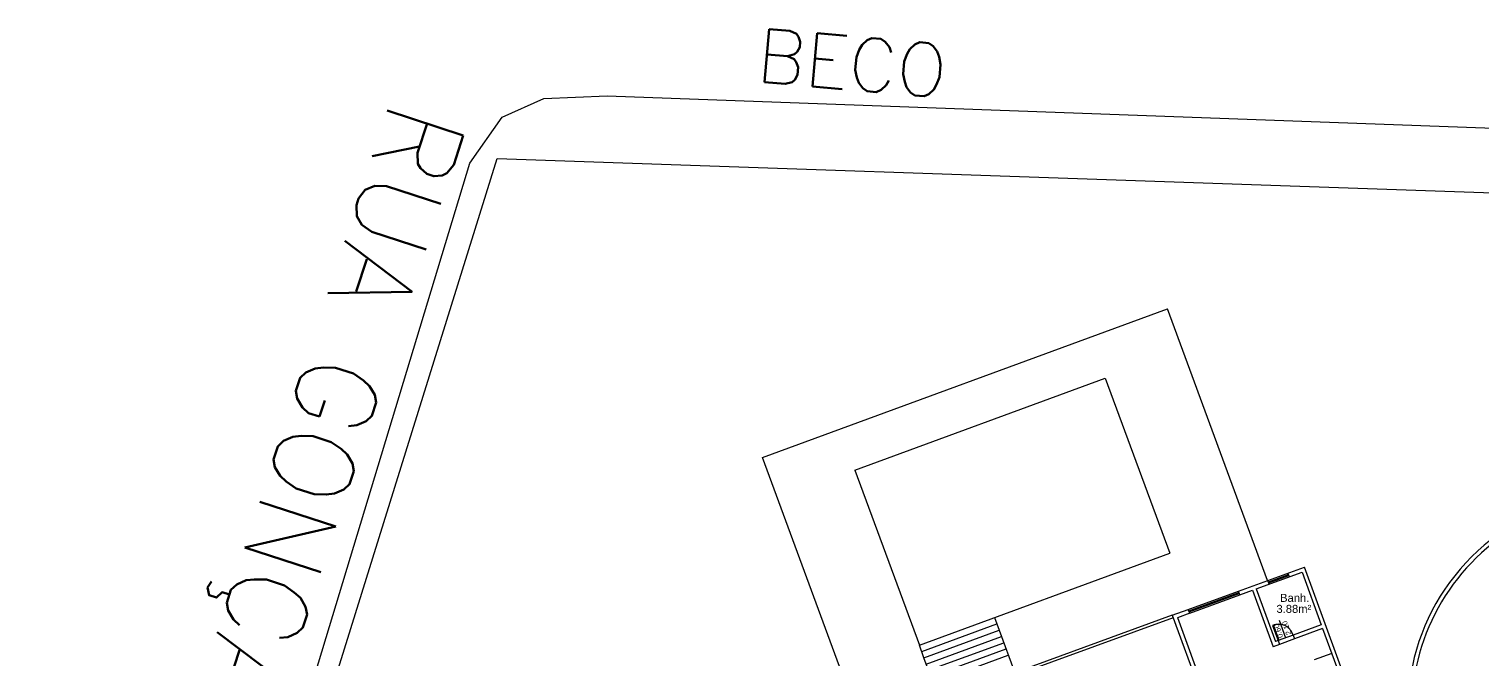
# Model space of a CAD drawing. Header units: millimetres. Extents: x -210 to 1173, y -437 to 320.
# Drawn here: x 462.8 to 517.3, y 98 to 121.6 of the extents above; entities that cross this region are included whole.
import ezdxf
from ezdxf.enums import TextEntityAlignment as Align

# ---------------------------------------------------------------- set-up
doc = ezdxf.new("R2010")
doc.units = ezdxf.units.MM
doc.header["$LTSCALE"] = 0.3
doc.linetypes.add('DASHED2', pattern=[9.525, 6.35, -3.175])
for name, color, linetype in [('330', 254, 'Continuous'), ('500', 254, 'Continuous'), ('551', 255, 'Continuous'), ('CORTE', 6, 'Continuous'), ('COTAS', 1, 'Continuous'), ('ESQUADRIAS', 3, 'Continuous'), ('PISO', 1, 'Continuous'), ('PROJEÇÃO', 1, 'DASHED2'), ('TEXTOS', 2, 'Continuous'), ('VISTA', 2, 'Continuous')]:
    doc.layers.add(name, color=color, linetype=linetype)
doc.styles.add('2MM 1_100', font='ARIAL.TTF', dxfattribs={"height": 0.2})
doc.styles.add('3MM 1_100', font='ARIAL.TTF', dxfattribs={"height": 0.3})
doc.styles.add('ROMANS', font='romans.shx')

msp = doc.modelspace()

# ---------------------------------------------------------------- linework, layer by layer
at = {"layer": '330'}
msp.add_polyline3d([(480.339, 116.774, 0), (565.16, 113.857, 0), (569.728, 108.66, 0), (569.354, 60.352, 0), (567.967, 57.832, 0), (565.674, 56.775, 0), (517.757, 60.812, 0), (467.296, 64.726, 0), (464.967, 65.161, 0), (464.654, 66.353, 0)], close=True, dxfattribs=at)
at = {"layer": '500'}
msp.add_polyline3d([(484.46, 119.131, 0), (565.674, 116.167, 0), (567.741, 115.275, 0), (570.061, 113.536, 0), (571.41, 109.995, 0), (571.837, 56.224, 0), (571.01, 55.021, 0), (568.676, 54.719, 0), (466.308, 62.909, 0), (463.899, 64.222, 0), (464.043, 66.128, 0), (479.321, 116.608, 0), (480.53, 118.329, 0), (482.084, 119.027, 0)], close=True, dxfattribs=at)
at = {"layer": 'CORTE'}
for p, q in [((508.121, 100.551), (510.597, 101.454)), ((512.201, 97.065), (510.597, 101.454)), ((508.794, 100.634), (510.507, 101.262)), ((510.507, 101.262), (511.227, 99.29)), ((508.177, 100.409), (508.125, 100.55)), ((508.177, 100.409), (508.653, 100.584)), ((508.653, 100.583), (509.427, 98.47)), ((508.794, 100.634), (509.516, 98.663)), ((505.645, 99.647), (506.246, 99.865)), ((506.298, 99.724), (505.838, 99.556)), ((506.298, 99.724), (506.246, 99.865)), ((505.645, 99.647), (506.673, 96.829)), ((505.837, 99.558), (508.579, 92.043)), ((511.227, 99.29), (510.173, 98.904)), ((509.61, 98.697), (509.516, 98.663)), ((509.61, 98.697), (509.662, 98.556)), ((510.173, 98.904), (510.225, 98.763)), ((511.278, 99.149), (510.225, 98.763)), ((511.278, 99.149), (512.06, 97.014)), ((509.661, 98.556), (509.427, 98.47))]:
    msp.add_line(p, q, dxfattribs=at)
for radius, start, end in [(8.15, 338.3198, 192.7624), (8, 120.7439, 181.5674)]:
    msp.add_arc((522.616, 96.065), radius, start, end, dxfattribs=at)
at = {"layer": 'COTAS', "extrusion": (-1.18495e-12, 1.19689e-12, -1)}
msp.add_line((509.651, 99.461), (509.892, 98.8), dxfattribs=at)
at = {"layer": 'ESQUADRIAS'}
for p, q in [((506.265, 99.813), (508.143, 100.501)), ((506.279, 99.776), (508.157, 100.464))]:
    msp.add_line(p, q, dxfattribs=at)
msp.add_lwpolyline([(509.61, 98.697), (509.647, 98.711), (509.441, 99.274), (509.404, 99.26)], close=True, dxfattribs=at)
at = {"layer": 'PISO', "extrusion": (-1.14996e-16, -4.21011e-17, -1)}
for p, q in [((510.173, 98.903), (509.61, 98.697)), ((510.225, 98.763), (509.661, 98.556))]:
    msp.add_line(p, q, dxfattribs=at)
at = {"layer": 'PROJEÇÃO'}
for p, q in [((509.282, 100.811), (509.231, 100.951)), ((509.25, 100.9), (510.001, 101.175)), ((509.263, 100.862), (510.014, 101.138)), ((510.033, 101.086), (509.982, 101.227))]:
    msp.add_line(p, q, dxfattribs=at)
msp.add_arc((509.634, 98.747), 0.561, 16.1824, 110.1081, dxfattribs=at)
at = {"layer": 'VISTA'}
for p, q in [((490.292, 105.562), (505.461, 111.143)), ((509.212, 100.949), (505.461, 111.143)), ((493.748, 105.092), (503.133, 108.545)), ((503.133, 108.545), (505.551, 101.975)), ((493.786, 96.065), (490.292, 105.562)), ((493.748, 105.092), (496.166, 98.522)), ((496.166, 98.522), (505.551, 101.975)), ((506.246, 99.865), (508.125, 100.55)), ((506.298, 99.724), (508.177, 100.409)), ((496.252, 98.288), (499.068, 99.324)), ((505.645, 99.647), (498.129, 96.905)), ((505.679, 99.553), (498.164, 96.811)), ((498.981, 99.558), (499.154, 99.089)), ((496.338, 98.053), (499.154, 99.089)), ((496.425, 97.818), (499.24, 98.854)), ((499.154, 99.089), (499.741, 97.493)), ((496.338, 98.053), (496.166, 98.522)), ((496.511, 97.584), (499.326, 98.62)), ((496.597, 97.349), (499.413, 98.385)), ((496.684, 97.115), (499.499, 98.151)), ((511.621, 98.211), (510.962, 97.973)), ((496.684, 97.115), (496.338, 98.053))]:
    msp.add_line(p, q, dxfattribs=at)

# ---------------------------------------------------------------- texts
at = {"layer": '551', "color": 250, "style": 'ROMANS'}
for s, height, rotation, p in [('BECO', 2, 354.9531, (490.024, 119.669)), ('RUA GONÇALVES LEDO', 3, 251.9531, (476.379, 119.063))]:
    msp.add_text(s, height=height, rotation=rotation, dxfattribs=at).set_placement(p)
at = {"layer": 'TEXTOS', "style": '3MM 1_100'}
for s, p in [('Banh.', (510.233, 100.3)), ('3.88m²', (510.202, 99.888))]:
    msp.add_text(s, height=0.3, dxfattribs=at).set_placement(p, align=Align.MIDDLE_CENTER)
at = {"layer": 'TEXTOS', "style": '2MM 1_100'}
for s, p in [('0.60', (509.62, 99.056)), ('2.10', (509.93, 99.168))]:
    msp.add_text(s, height=0.2, rotation=110.0478, dxfattribs=at).set_placement(p, align=Align.MIDDLE_CENTER)

doc.saveas('drawing.dxf')
